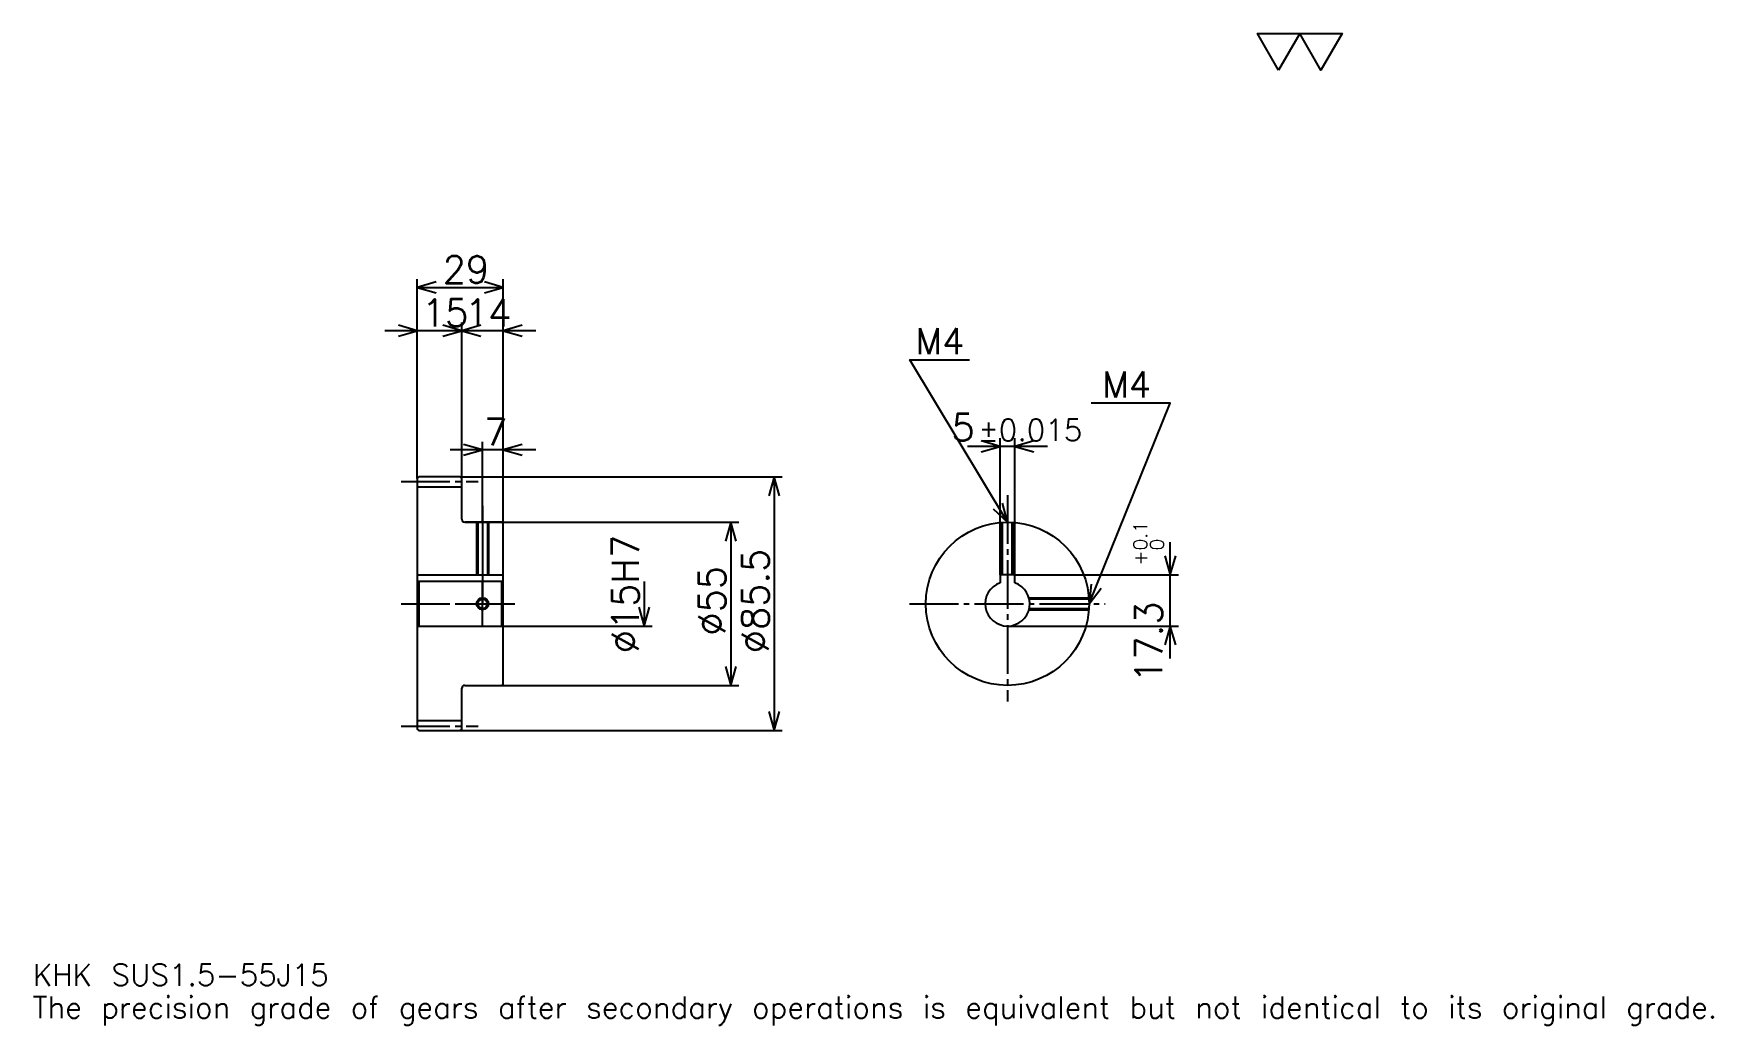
# Model space of a CAD drawing. Extents: x 19 to 585, y 7 to 341.
import ezdxf

# ---------------------------------------------------------------- set-up
doc = ezdxf.new("R2010")
doc.units = 0
doc.linetypes.add('DASHDOT', pattern=[21.913044, 16.434783, -1.826087, 1.826087, -1.826087])
doc.layers.get('0').update_dxf_attribs({"linetype": 'CONTINUOUS'})
doc.layers.add('DASHDOT', color=6, linetype='DASHDOT')
doc.styles.add('KANJI', font='TXT', dxfattribs={"bigfont": 'BIGFONT'})

msp = doc.modelspace()

# ---------------------------------------------------------------- linework, layer by layer
at = {"color": 5}
for p, q in [((147.913055, 191.57608), (147.913055, 258.228241)), ((147.913055, 255.48912), (176.913055, 255.48912)), ((176.913055, 191.57608), (176.913055, 258.228241)), ((162.913055, 191.57608), (162.913055, 243.619568)), ((173.869583, 240.880432), (136.956528, 240.880432)), ((187.869568, 240.880432), (151.956528, 240.880432)), ((344.347839, 158.626083), (344.347839, 204.630432)), ((349.347839, 158.626083), (349.347839, 204.630432)), ((187.869568, 200.706512), (158.956528, 200.706512)), ((169.913055, 191.57608), (169.913055, 203.445648)), ((360.304382, 201.891296), (333.391296, 201.891296)), ((147.913055, 191.07608), (147.913055, 191.57608)), ((162.413055, 191.57608), (176.913055, 191.57608)), ((162.913055, 191.07608), (162.913055, 191.57608)), ((169.913055, 176.32608), (169.913055, 191.57608)), ((169.913055, 176.32608), (169.913055, 191.57608)), ((176.913055, 191.57608), (270.956543, 191.57608)), ((176.913055, 175.82608), (176.913055, 191.57608)), ((268.217407, 191.57608), (268.217407, 106.07608)), ((163.913055, 176.32608), (176.913055, 176.32608)), ((176.913055, 176.32608), (256.347839, 176.32608)), ((253.608704, 176.32608), (253.608704, 121.32608)), ((401.739136, 130.369568), (401.739136, 169.582596)), ((349.347839, 158.626083), (404.478271, 158.626083)), ((224.391312, 156.32608), (224.391312, 141.32608)), ((176.913055, 141.32608), (227.130432, 141.32608)), ((346.847839, 141.32608), (404.478271, 141.32608)), ((163.913055, 121.32608), (176.913055, 121.32608)), ((176.913055, 121.32608), (256.347839, 121.32608)), ((162.413055, 106.07608), (176.913055, 106.07608)), ((176.913055, 106.07608), (270.956543, 106.07608))]:
    msp.add_line(p, q, dxfattribs=at)
at = {"color": 4}
for p, q in [((147.913055, 188.20108), (162.913055, 188.20108)), ((147.913055, 158.626083), (176.913055, 158.626083)), ((148.413055, 156.32608), (148.413055, 141.32608)), ((176.413055, 156.32608), (176.913055, 156.82608)), ((176.413055, 141.32608), (176.913055, 140.82608)), ((147.913055, 109.45108), (162.913055, 109.45108))]:
    msp.add_line(p, q, dxfattribs=at)
at = {"color": 7}
msp.add_lwpolyline([(438.260864, 328.695648), (431.13913, 341.040009), (459.626068, 341.040009), (452.504333, 328.695648), (445.382599, 341.040009), (438.260864, 328.695648)], dxfattribs=at)
at = {"color": 5}
for points in [[(154.304367, 257.315216), (147.913055, 255.48912), (154.304367, 253.663025)], [(170.521759, 253.663025), (176.913055, 255.48912), (170.521759, 257.315216)], [(141.521744, 239.054352), (147.913055, 240.880432), (141.521744, 242.706512)], [(156.521759, 239.054352), (162.913055, 240.880432), (156.521759, 242.706512)], [(169.304352, 242.706512), (162.913055, 240.880432), (169.304352, 239.054352)], [(183.304352, 242.706512), (176.913055, 240.880432), (183.304352, 239.054352)], [(346.847839, 176.32608), (313.978271, 231.108688), (334.065247, 231.108688)], [(374.347839, 148.82608), (401.739136, 216.5), (375.078247, 216.5)], [(163.521759, 198.880432), (169.913055, 200.706512), (163.521759, 202.532608)], [(183.304352, 202.532608), (176.913055, 200.706512), (183.304352, 198.880432)], [(337.956543, 200.065216), (344.347839, 201.891296), (337.956543, 203.717377)], [(355.739136, 203.717377), (349.347839, 201.891296), (355.739136, 200.065216)], [(270.043488, 185.184784), (268.217407, 191.57608), (266.391296, 185.184784)], [(341.993683, 180.867065), (346.847839, 176.32608), (345.125397, 182.746094)], [(255.434799, 169.934784), (253.608704, 176.32608), (251.782623, 169.934784)], [(399.913055, 165.01738), (401.739136, 158.626083), (403.565216, 165.01738)], [(375.053101, 155.435623), (374.347839, 148.82608), (378.438477, 154.065369)], [(222.565216, 147.717392), (224.391312, 141.32608), (226.217407, 147.717392)], [(403.565216, 134.934784), (401.739136, 141.32608), (399.913055, 134.934784)], [(251.782623, 127.717384), (253.608704, 121.32608), (255.434799, 127.717384)], [(266.391296, 112.467384), (268.217407, 106.07608), (270.043488, 112.467384)]]:
    msp.add_lwpolyline(points, dxfattribs=at)
at = {"color": 4}
for points in [[(162.913055, 177.32608), (162.913055, 191.07608), (162.413055, 191.57608), (148.413055, 191.57608), (147.913055, 191.07608), (147.913055, 140.82608)], [(163.913055, 121.32608), (176.413055, 121.32608), (176.913055, 121.82608), (176.913055, 175.82608), (176.413055, 176.32608), (163.913055, 176.32608)], [(167.913055, 176.32608), (167.913055, 158.626083)], [(168.29306, 176.32608), (168.29306, 158.626083)], [(171.533051, 176.32608), (171.533051, 158.626083)], [(171.913055, 176.32608), (171.913055, 158.626083)], [(344.847839, 158.626083), (344.847839, 176.25325)], [(345.227844, 158.626083), (345.227844, 176.27832)], [(348.467834, 158.626083), (348.467834, 176.27832)], [(348.847839, 158.626083), (348.847839, 176.25325)], [(349.347839, 155.897156), (349.347839, 158.626083), (344.347839, 158.626083), (344.347839, 155.897156)], [(147.913055, 140.82608), (148.413055, 141.32608), (176.413055, 141.32608), (176.413055, 156.32608), (148.413055, 156.32608), (147.913055, 156.82608)], [(354.076233, 150.82608), (374.275024, 150.82608)], [(354.170776, 150.446075), (374.300079, 150.446075)], [(354.076233, 146.82608), (374.275024, 146.82608)], [(354.170776, 147.206085), (374.300079, 147.206085)], [(147.913055, 140.82608), (147.913055, 106.57608), (148.413055, 106.07608), (162.413055, 106.07608), (162.913055, 106.57608), (162.913055, 120.32608)]]:
    msp.add_lwpolyline(points, dxfattribs=at)
for centre, radius in [((346.847839, 148.82608), 27.5), ((169.913055, 148.82608), 1.62)]:
    msp.add_circle(centre, radius, dxfattribs=at)
at = {"color": 7}
msp.add_circle((169.913055, 148.82608), 2, dxfattribs=at)
at = {"color": 4}
for centre, radius, start, end in [((163.913055, 177.32608), 1, 180, 270), ((346.847839, 148.82608), 7.5, 109.47122094, 70.52877906), ((163.913055, 120.32608), 1, 90, 180)]:
    msp.add_arc(centre, radius, start, end, dxfattribs=at)
at = {"layer": 'DASHDOT', "color": 7}
for p, q in [((142.434799, 190.07608), (168.391312, 190.07608)), ((346.847839, 185.456512), (346.847839, 115.847824)), ((169.913055, 176.32608), (169.913055, 148.82608)), ((142.434799, 148.82608), (182.391312, 148.82608)), ((313.869568, 148.82608), (379.826111, 148.82608)), ((142.434799, 107.57608), (168.391312, 107.57608))]:
    msp.add_line(p, q, dxfattribs=at)
for points in [[(169.913055, 181.804337), (169.913055, 153.147827)], [(169.913055, 141.347824), (169.913055, 156.304337)], [(162.434799, 148.82608), (177.391312, 148.82608)]]:
    msp.add_lwpolyline(points, dxfattribs=at)

# ---------------------------------------------------------------- texts
at = {"color": 7, "style": 'KANJI'}
for s, height, p in [('29', 9.130435, (156.478271, 256.949982)), ('15', 9.130435, (149.478271, 242.341309)), ('14', 9.130435, (163.978271, 242.341309)), ('M4', 8.765218, (315.804382, 232.934784)), ('M4', 8.765218, (378.730438, 218.32608)), ('7', 9.130435, (170.445663, 202.167389)), ('5', 9.130435, (328.000793, 203.717377)), ('%%p0.015', 7.304348, (337.038818, 203.717377)), ('KHK SUS1.5-55J15', 7.304348, (18.26087, 20.086956)), ('The precision grade of gears after secondary operations is equivalent but not identical to its original grade.', 7.304348, (18.26087, 9.130435))]:
    msp.add_text(s, height=height, dxfattribs=at).set_placement(p)
for s, height, p in [('%%c15H7', 9.130435, (222.565216, 132.16304)), ('0.1', 4.565217, (393.886963, 166.845123)), ('0', 4.565217, (399.547852, 166.845123)), ('%%c85.5', 9.130435, (266.391296, 132.16304)), ('+', 4.565217, (393.886963, 161.732071)), ('%%c55', 9.130435, (251.782623, 138.097824)), ('17.3', 9.130435, (399, 122.211937))]:
    msp.add_text(s, height=height, rotation=90, dxfattribs=at).set_placement(p)

doc.saveas('drawing.dxf')
